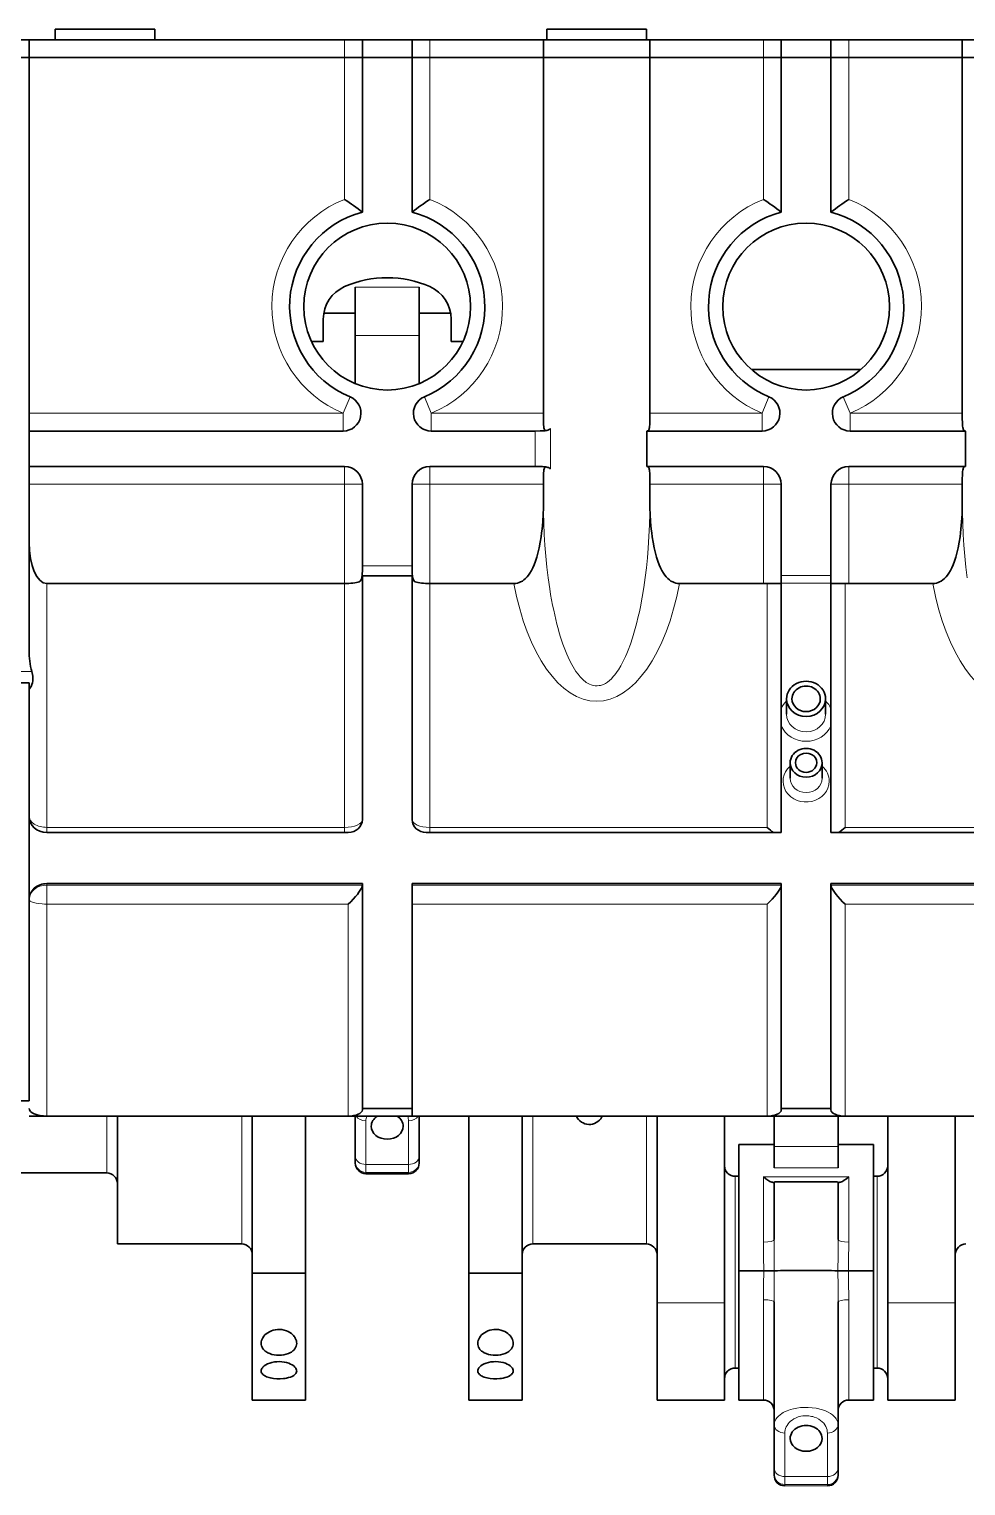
# Model space of a CAD drawing. Extents: x 0 to 420, y 0 to 297.
# Drawn here: x 53.1 to 105.8, y 56.9 to 138.9 of the extents above; entities that cross this region are included whole.
import ezdxf

# ---------------------------------------------------------------- set-up
doc = ezdxf.new("R2010")
doc.units = 0

msp = doc.modelspace()

# ---------------------------------------------------------------- linework, layer by layer
at = {"color": 7, "lineweight": 35, "ltscale": 0.066765}
for p, q in [((57.201, 138.937), (54.531, 138.937)), ((84.901, 138.937), (82.231, 138.937))]:
    msp.add_line(p, q, dxfattribs=at)
at = {"color": 7, "lineweight": 35, "ltscale": 0.015}
for p, q in [((54.531, 138.337), (54.531, 138.937)), ((60.131, 138.337), (60.131, 138.937)), ((82.231, 138.337), (82.231, 138.937)), ((87.831, 138.337), (87.831, 138.937))]:
    msp.add_line(p, q, dxfattribs=at)
at = {"color": 7, "lineweight": 35, "ltscale": 0.073235}
for p, q in [((60.131, 138.937), (57.201, 138.937)), ((87.831, 138.937), (84.901, 138.937))]:
    msp.add_line(p, q, dxfattribs=at)
at = {"color": 7, "lineweight": 35, "ltscale": 0.159982}
for p, q in [((46.657, 138.337), (53.056, 138.337)), ((53.056, 137.337), (46.657, 137.337)), ((46.657, 137.337), (53.056, 137.337)), ((46.657, 102.121), (53.056, 102.121)), ((53.056, 78.577), (46.657, 78.577))]:
    msp.add_line(p, q, dxfattribs=at)
at = {"color": 7, "lineweight": 35, "ltscale": 0.025}
for p, q in [((53.056, 137.337), (53.056, 138.337)), ((71.831, 138.337), (70.831, 138.337)), ((71.831, 137.337), (71.831, 138.337)), ((74.631, 137.337), (74.631, 138.337)), ((75.631, 138.337), (74.631, 138.337)), ((82.031, 137.337), (82.031, 138.337)), ((88.031, 137.337), (88.031, 138.337)), ((95.431, 138.337), (94.431, 138.337)), ((95.431, 137.337), (95.431, 138.337)), ((98.231, 137.337), (98.231, 138.337)), ((99.231, 138.337), (98.231, 138.337)), ((105.631, 137.337), (105.631, 138.337)), ((71.831, 137.337), (70.831, 137.337)), ((71.831, 137.337), (70.831, 137.337)), ((75.631, 137.337), (74.631, 137.337)), ((75.631, 137.337), (74.631, 137.337)), ((95.431, 137.337), (94.431, 137.337)), ((95.431, 137.337), (94.431, 137.337)), ((99.231, 137.337), (98.231, 137.337)), ((99.231, 137.337), (98.231, 137.337)), ((94.431, 107.708), (95.431, 107.708)), ((98.231, 107.708), (99.231, 107.708)), ((53.056, 77.708), (54.056, 77.708))]:
    msp.add_line(p, q, dxfattribs=at)
at = {"color": 7, "lineweight": 35, "ltscale": 0.444368}
for p, q in [((70.831, 138.337), (53.056, 138.337)), ((70.831, 137.337), (53.056, 137.337)), ((70.831, 137.337), (53.056, 137.337)), ((70.831, 114.299), (53.056, 114.299)), ((71.831, 90.805), (54.056, 90.805))]:
    msp.add_line(p, q, dxfattribs=at)
at = {"color": 7, "lineweight": 13, "ltscale": 0.025}
for p, q in [((70.831, 137.337), (70.831, 138.337)), ((75.631, 137.337), (75.631, 138.337)), ((94.431, 137.337), (94.431, 138.337)), ((99.231, 137.337), (99.231, 138.337)), ((70.753, 117.299), (71.134, 118.223)), ((75.708, 117.299), (75.327, 118.223)), ((94.353, 117.299), (94.734, 118.223)), ((99.308, 117.299), (98.927, 118.223)), ((70.753, 117.299), (70.753, 116.299)), ((75.708, 117.299), (75.708, 116.299)), ((94.353, 117.299), (94.353, 116.299)), ((99.308, 117.299), (99.308, 116.299)), ((70.831, 113.299), (70.831, 114.299)), ((75.631, 113.299), (75.631, 114.299)), ((94.431, 113.299), (94.431, 114.299)), ((99.231, 113.299), (99.231, 114.299)), ((71.831, 113.299), (70.831, 113.299)), ((75.631, 113.299), (74.631, 113.299)), ((95.431, 113.299), (94.431, 113.299)), ((99.231, 113.299), (98.231, 113.299))]:
    msp.add_line(p, q, dxfattribs=at)
at = {"color": 7, "lineweight": 35, "ltscale": 0.07}
for p, q in [((74.631, 138.337), (71.831, 138.337)), ((98.231, 138.337), (95.431, 138.337)), ((71.831, 137.337), (74.631, 137.337)), ((74.631, 137.337), (71.831, 137.337)), ((98.231, 137.337), (95.431, 137.337)), ((98.231, 137.337), (95.431, 137.337)), ((71.831, 108.142), (74.631, 108.142)), ((71.831, 78.142), (74.631, 78.142)), ((98.231, 78.142), (95.431, 78.142)), ((71.831, 77.708), (74.631, 77.708)), ((98.231, 77.708), (95.431, 77.708))]:
    msp.add_line(p, q, dxfattribs=at)
at = {"color": 7, "lineweight": 35, "ltscale": 0.16}
for p, q in [((82.031, 138.337), (75.631, 138.337)), ((105.631, 138.337), (99.231, 138.337)), ((82.031, 137.337), (75.631, 137.337)), ((82.031, 137.337), (75.631, 137.337)), ((105.631, 137.337), (99.231, 137.337)), ((105.631, 137.337), (99.231, 137.337)), ((81.431, 70.508), (87.831, 70.508))]:
    msp.add_line(p, q, dxfattribs=at)
at = {"color": 7, "lineweight": 35, "ltscale": 0.15}
for p, q in [((88.031, 138.337), (82.031, 138.337)), ((111.631, 138.337), (105.631, 138.337)), ((88.031, 137.337), (82.031, 137.337)), ((88.031, 137.337), (82.031, 137.337)), ((111.631, 137.337), (105.631, 137.337)), ((111.631, 137.337), (105.631, 137.337))]:
    msp.add_line(p, q, dxfattribs=at)
at = {"color": 7, "lineweight": 35, "ltscale": 0.160001}
for p, q in [((94.431, 138.337), (88.031, 138.337)), ((94.431, 137.337), (88.031, 137.337)), ((94.431, 137.337), (88.031, 137.337))]:
    msp.add_line(p, q, dxfattribs=at)
at = {"color": 7, "lineweight": 35}
for p, q in [((53.056, 137.337), (53.056, 103.948)), ((82.031, 137.337), (82.031, 117.299)), ((88.031, 137.337), (88.031, 117.299)), ((105.631, 137.337), (105.631, 117.299)), ((53.056, 102.121), (53.056, 78.577)), ((75.431, 93.688), (95.431, 93.688)), ((98.231, 93.688), (119.831, 93.688)), ((95.431, 90.805), (74.631, 90.805)), ((119.831, 90.805), (98.231, 90.805)), ((94.631, 77.708), (74.631, 77.708))]:
    msp.add_line(p, q, dxfattribs=at)
at = {"color": 7, "lineweight": 13, "ltscale": 0.199697}
for p, q in [((70.831, 137.337), (70.831, 129.349)), ((75.631, 137.337), (75.631, 129.349)), ((94.431, 137.337), (94.431, 129.349)), ((99.231, 137.337), (99.231, 129.349))]:
    msp.add_line(p, q, dxfattribs=at)
at = {"color": 7, "lineweight": 35, "ltscale": 0.217744}
for p, q in [((71.831, 137.337), (71.831, 128.627)), ((74.631, 137.337), (74.631, 128.627)), ((95.431, 137.337), (95.431, 128.627)), ((98.231, 137.337), (98.231, 128.627))]:
    msp.add_line(p, q, dxfattribs=at)
at = {"color": 7, "lineweight": 35, "ltscale": 0.067908}
for p, q in [((71.431, 124.393), (71.431, 121.677)), ((75.031, 124.393), (75.031, 121.677))]:
    msp.add_line(p, q, dxfattribs=at)
at = {"color": 7, "lineweight": 13, "ltscale": 0.09}
for p, q in [((71.431, 124.393), (75.031, 124.393)), ((71.431, 121.677), (75.031, 121.677)), ((95.031, 75.992), (98.631, 75.992)), ((95.031, 74.787), (98.631, 74.787))]:
    msp.add_line(p, q, dxfattribs=at)
at = {"color": 7, "lineweight": 35, "ltscale": 0.031651}
for p, q in [((69.631, 122.603), (69.631, 121.337)), ((76.831, 122.603), (76.831, 121.337))]:
    msp.add_line(p, q, dxfattribs=at)
at = {"color": 7, "lineweight": 35, "ltscale": 0.044298}
for p, q in [((71.431, 122.937), (69.659, 122.937)), ((76.803, 122.937), (75.031, 122.937))]:
    msp.add_line(p, q, dxfattribs=at)
at = {"color": 7, "lineweight": 35, "ltscale": 0.067764}
msp.add_line((71.431, 121.677), (71.431, 118.966), dxfattribs=at)
at = {"color": 7, "lineweight": 35, "ltscale": 0.067763}
msp.add_line((75.031, 121.677), (75.031, 118.966), dxfattribs=at)
at = {"color": 7, "lineweight": 35, "ltscale": 0.016664}
for p, q in [((68.964, 121.337), (69.631, 121.337)), ((69.631, 121.337), (68.964, 121.337))]:
    msp.add_line(p, q, dxfattribs=at)
at = {"color": 7, "lineweight": 35, "ltscale": 0.016663}
msp.add_line((77.497, 121.337), (76.831, 121.337), dxfattribs=at)
at = {"color": 7, "lineweight": 35, "ltscale": 0.153856}
msp.add_line((99.908, 119.755), (93.754, 119.755), dxfattribs=at)
at = {"color": 7, "lineweight": 13, "ltscale": 0.442427}
msp.add_line((53.056, 117.299), (70.753, 117.299), dxfattribs=at)
at = {"color": 7, "lineweight": 13, "ltscale": 0.15806}
for p, q in [((75.708, 117.299), (82.031, 117.299)), ((88.031, 117.299), (94.353, 117.299)), ((99.308, 117.299), (105.631, 117.299))]:
    msp.add_line(p, q, dxfattribs=at)
at = {"color": 7, "lineweight": 35, "ltscale": 0.442427}
msp.add_line((53.056, 116.299), (70.753, 116.299), dxfattribs=at)
at = {"color": 7, "lineweight": 35, "ltscale": 0.146457}
msp.add_line((75.708, 116.299), (81.567, 116.299), dxfattribs=at)
at = {"color": 7, "lineweight": 13, "ltscale": 0.05}
msp.add_line((81.567, 114.299), (81.567, 116.299), dxfattribs=at)
at = {"color": 7, "lineweight": 13, "ltscale": 0.056699}
msp.add_line((82.433, 114.165), (82.433, 116.433), dxfattribs=at)
at = {"color": 7, "lineweight": 35, "ltscale": 0.05}
for p, q in [((87.859, 114.299), (87.859, 116.299)), ((105.802, 114.299), (105.802, 116.299)), ((95.031, 76.117), (93.031, 76.117)), ((100.631, 76.117), (98.631, 76.117))]:
    msp.add_line(p, q, dxfattribs=at)
at = {"color": 7, "lineweight": 35, "ltscale": 0.16235}
msp.add_line((87.859, 116.299), (94.353, 116.299), dxfattribs=at)
at = {"color": 7, "lineweight": 35, "ltscale": 0.162349}
msp.add_line((99.308, 116.299), (105.802, 116.299), dxfattribs=at)
at = {"color": 7, "lineweight": 35, "ltscale": 0.148397}
msp.add_line((81.567, 114.299), (75.631, 114.299), dxfattribs=at)
at = {"color": 7, "lineweight": 35, "ltscale": 0.16429}
msp.add_line((94.431, 114.299), (87.859, 114.299), dxfattribs=at)
at = {"color": 7, "lineweight": 35, "ltscale": 0.164289}
msp.add_line((105.802, 114.299), (99.231, 114.299), dxfattribs=at)
at = {"color": 7, "lineweight": 13, "ltscale": 0.444368}
for p, q in [((70.831, 113.299), (53.056, 113.299)), ((71.831, 90.718), (54.056, 90.718))]:
    msp.add_line(p, q, dxfattribs=at)
at = {"color": 7, "lineweight": 13, "ltscale": 0.139768}
for p, q in [((70.831, 113.299), (70.831, 107.708)), ((75.631, 113.299), (75.631, 107.708)), ((94.431, 113.299), (94.431, 107.708)), ((99.231, 113.299), (99.231, 107.708))]:
    msp.add_line(p, q, dxfattribs=at)
at = {"color": 7, "lineweight": 35, "ltscale": 0.114768}
for p, q in [((71.831, 113.299), (71.831, 108.708)), ((74.631, 113.299), (74.631, 108.708))]:
    msp.add_line(p, q, dxfattribs=at)
at = {"color": 7, "lineweight": 13, "ltscale": 0.16}
for p, q in [((82.031, 113.299), (75.631, 113.299)), ((105.631, 113.299), (99.231, 113.299))]:
    msp.add_line(p, q, dxfattribs=at)
at = {"color": 7, "lineweight": 35, "ltscale": 0.024633}
for p, q in [((82.031, 113.299), (82.031, 112.313)), ((88.031, 113.299), (88.031, 112.313)), ((105.631, 113.299), (105.631, 112.313))]:
    msp.add_line(p, q, dxfattribs=at)
at = {"color": 7, "lineweight": 13, "ltscale": 0.160001}
msp.add_line((94.431, 113.299), (88.031, 113.299), dxfattribs=at)
at = {"color": 7, "lineweight": 35, "ltscale": 0.128345}
for p, q in [((95.431, 113.299), (95.431, 108.165)), ((98.231, 113.299), (98.231, 108.165))]:
    msp.add_line(p, q, dxfattribs=at)
at = {"color": 7, "lineweight": 13, "ltscale": 0.07}
for p, q in [((71.831, 108.708), (74.631, 108.708)), ((95.431, 108.165), (98.231, 108.165)), ((95.431, 107.731), (98.231, 107.731))]:
    msp.add_line(p, q, dxfattribs=at)
at = {"color": 7, "lineweight": 13, "ltscale": 0.343353}
for p, q in [((54.056, 107.708), (54.056, 93.974)), ((70.831, 107.708), (70.831, 93.974)), ((75.631, 107.708), (75.631, 93.974)), ((94.631, 107.708), (94.631, 93.974)), ((99.031, 107.708), (99.031, 93.974))]:
    msp.add_line(p, q, dxfattribs=at)
at = {"color": 7, "lineweight": 35, "ltscale": 0.419368}
msp.add_line((70.831, 107.708), (54.056, 107.708), dxfattribs=at)
at = {"color": 7, "lineweight": 35, "ltscale": 0.343353}
for p, q in [((71.831, 108.142), (71.831, 94.408)), ((74.631, 108.142), (74.631, 94.408))]:
    msp.add_line(p, q, dxfattribs=at)
at = {"color": 7, "lineweight": 35, "ltscale": 0.118396}
for p, q in [((80.367, 107.708), (75.631, 107.708)), ((103.967, 107.708), (99.231, 107.708))]:
    msp.add_line(p, q, dxfattribs=at)
at = {"color": 7, "lineweight": 35, "ltscale": 0.118397}
msp.add_line((94.431, 107.708), (89.695, 107.708), dxfattribs=at)
at = {"color": 7, "lineweight": 35, "ltscale": 0.010857}
for p, q in [((95.431, 108.165), (95.431, 107.731)), ((98.231, 108.165), (98.231, 107.731)), ((74.631, 77.708), (74.631, 78.142))]:
    msp.add_line(p, q, dxfattribs=at)
at = {"color": 7, "lineweight": 35, "ltscale": 0.17681}
for p, q in [((95.431, 107.731), (95.431, 100.658)), ((98.231, 107.731), (98.231, 100.658))]:
    msp.add_line(p, q, dxfattribs=at)
at = {"color": 7, "lineweight": 13, "ltscale": 0.163608}
msp.add_line((53.201, 102.753), (46.657, 102.749), dxfattribs=at)
at = {"color": 7, "lineweight": 35, "ltscale": 0.021713}
for p, q in [((95.731, 100.347), (95.731, 101.215)), ((97.931, 100.347), (97.931, 101.215)), ((95.931, 96.744), (95.931, 97.612)), ((97.731, 96.744), (97.731, 97.612))]:
    msp.add_line(p, q, dxfattribs=at)
at = {"color": 7, "lineweight": 35, "ltscale": 0.011989}
for p, q in [((95.431, 100.179), (95.431, 100.658)), ((98.231, 100.179), (98.231, 100.658))]:
    msp.add_line(p, q, dxfattribs=at)
at = {"color": 7, "lineweight": 35, "ltscale": 0.012265}
for p, q in [((95.431, 99.688), (95.431, 100.179)), ((98.231, 99.688), (98.231, 100.179))]:
    msp.add_line(p, q, dxfattribs=at)
at = {"color": 7, "lineweight": 35, "ltscale": 0.150014}
for p, q in [((95.431, 99.688), (95.431, 93.688)), ((98.231, 99.688), (98.231, 93.688))]:
    msp.add_line(p, q, dxfattribs=at)
at = {"color": 7, "lineweight": 13, "ltscale": 0.419368}
msp.add_line((54.056, 93.974), (70.831, 93.974), dxfattribs=at)
at = {"color": 7, "lineweight": 13, "ltscale": 0.007159}
for p, q in [((54.056, 93.688), (54.056, 93.974)), ((70.831, 93.974), (70.831, 93.688)), ((75.631, 93.974), (75.631, 93.688))]:
    msp.add_line(p, q, dxfattribs=at)
at = {"color": 7, "lineweight": 35, "ltscale": 0.424368}
for p, q in [((54.056, 93.688), (71.031, 93.688)), ((71.031, 77.708), (54.056, 77.708))]:
    msp.add_line(p, q, dxfattribs=at)
at = {"color": 7, "lineweight": 13, "ltscale": 0.475001}
msp.add_line((75.631, 93.974), (94.631, 93.974), dxfattribs=at)
at = {"color": 7, "lineweight": 13, "ltscale": 0.499999}
for p, q in [((99.031, 93.974), (119.031, 93.974)), ((119.031, 89.65), (99.031, 89.65))]:
    msp.add_line(p, q, dxfattribs=at)
at = {"color": 7, "lineweight": 13, "ltscale": 0.002172}
msp.add_line((54.056, 90.718), (54.056, 90.805), dxfattribs=at)
at = {"color": 7, "lineweight": 13, "ltscale": 0.026701}
msp.add_line((54.056, 89.65), (54.056, 90.718), dxfattribs=at)
at = {"color": 7, "lineweight": 35, "ltscale": 0.316569}
for p, q in [((71.831, 90.805), (71.831, 78.142)), ((74.631, 90.805), (74.631, 78.142)), ((95.431, 90.805), (95.431, 78.142)), ((98.231, 90.805), (98.231, 78.142))]:
    msp.add_line(p, q, dxfattribs=at)
at = {"color": 7, "lineweight": 13}
for p, q in [((95.431, 90.718), (74.631, 90.718)), ((119.831, 90.718), (98.231, 90.718)), ((94.631, 89.65), (74.631, 89.65))]:
    msp.add_line(p, q, dxfattribs=at)
at = {"color": 7, "lineweight": 13, "ltscale": 0.424368}
msp.add_line((71.031, 89.65), (54.056, 89.65), dxfattribs=at)
at = {"color": 7, "lineweight": 13, "ltscale": 0.298553}
for p, q in [((54.056, 89.65), (54.056, 77.708)), ((71.031, 89.65), (71.031, 77.708)), ((94.631, 89.65), (94.631, 77.708)), ((99.031, 89.65), (99.031, 77.708))]:
    msp.add_line(p, q, dxfattribs=at)
at = {"color": 7, "lineweight": 35, "ltscale": 0.002171}
for p, q in [((71.831, 78.055), (71.831, 78.142)), ((95.431, 78.055), (95.431, 78.142)), ((98.231, 78.055), (98.231, 78.142))]:
    msp.add_line(p, q, dxfattribs=at)
at = {"color": 7, "lineweight": 13, "ltscale": 0.08}
msp.add_line((57.431, 74.508), (57.431, 77.708), dxfattribs=at)
at = {"color": 7, "lineweight": 35, "ltscale": 0.18}
msp.add_line((58.031, 70.508), (58.031, 77.708), dxfattribs=at)
at = {"color": 7, "lineweight": 13, "ltscale": 0.18}
for p, q in [((65.031, 70.508), (65.031, 77.708)), ((81.431, 70.508), (81.431, 77.708)), ((87.831, 70.508), (87.831, 77.708))]:
    msp.add_line(p, q, dxfattribs=at)
at = {"color": 7, "lineweight": 35, "ltscale": 0.22098}
for p, q in [((65.631, 68.869), (65.631, 77.708)), ((68.631, 68.869), (68.631, 77.708)), ((77.831, 68.869), (77.831, 77.708)), ((80.831, 68.869), (80.831, 77.708))]:
    msp.add_line(p, q, dxfattribs=at)
at = {"color": 7, "lineweight": 35, "ltscale": 0.02}
for p, q in [((71.031, 77.708), (71.831, 77.708)), ((94.631, 77.708), (95.431, 77.708)), ((98.231, 77.708), (99.031, 77.708))]:
    msp.add_line(p, q, dxfattribs=at)
at = {"color": 7, "lineweight": 35, "ltscale": 0.056396}
for p, q in [((71.431, 75.452), (71.431, 77.708)), ((75.031, 77.708), (75.031, 75.452))]:
    msp.add_line(p, q, dxfattribs=at)
at = {"color": 7, "lineweight": 13, "ltscale": 0.061302}
for p, q in [((72.031, 74.987), (72.031, 77.44)), ((74.431, 77.44), (74.431, 74.987)), ((95.631, 57.406), (95.631, 59.858)), ((98.031, 59.858), (98.031, 57.406))]:
    msp.add_line(p, q, dxfattribs=at)
at = {"color": 7, "lineweight": 35, "ltscale": 0.262857}
for p, q in [((88.431, 77.708), (88.431, 67.194)), ((92.231, 77.708), (92.231, 67.194)), ((101.431, 77.708), (101.431, 67.194)), ((105.231, 77.708), (105.231, 67.194))]:
    msp.add_line(p, q, dxfattribs=at)
at = {"color": 7, "lineweight": 35, "ltscale": 0.042909}
for p, q in [((95.031, 77.708), (95.031, 75.992)), ((98.631, 77.708), (98.631, 75.992))]:
    msp.add_line(p, q, dxfattribs=at)
at = {"color": 7, "lineweight": 35, "ltscale": 0.499999}
msp.add_line((119.031, 77.708), (99.031, 77.708), dxfattribs=at)
at = {"color": 7, "lineweight": 35, "ltscale": 0.178181}
for p, q in [((93.031, 76.117), (93.031, 68.99)), ((100.631, 76.117), (100.631, 68.99))]:
    msp.add_line(p, q, dxfattribs=at)
at = {"color": 7, "lineweight": 35, "ltscale": 0.030113}
for p, q in [((95.031, 75.992), (95.031, 74.787)), ((98.631, 75.992), (98.631, 74.787))]:
    msp.add_line(p, q, dxfattribs=at)
at = {"color": 7, "lineweight": 35, "ltscale": 0.00789}
for p, q in [((71.431, 75.452), (71.431, 75.137)), ((75.031, 75.137), (75.031, 75.452)), ((95.031, 57.871), (95.031, 57.555)), ((98.631, 57.555), (98.631, 57.871))]:
    msp.add_line(p, q, dxfattribs=at)
at = {"color": 7, "lineweight": 35, "ltscale": 0.001869}
for p, q in [((71.431, 75.137), (71.431, 75.062)), ((75.031, 75.062), (75.031, 75.137)), ((95.031, 57.555), (95.031, 57.481)), ((98.631, 57.481), (98.631, 57.555))]:
    msp.add_line(p, q, dxfattribs=at)
at = {"color": 7, "lineweight": 13, "ltscale": 0.06}
for p, q in [((74.431, 74.987), (72.031, 74.987)), ((74.431, 74.537), (72.031, 74.537)), ((74.431, 74.462), (72.031, 74.462)), ((98.031, 57.406), (95.631, 57.406)), ((98.031, 56.955), (95.631, 56.955)), ((98.031, 56.881), (95.631, 56.881))]:
    msp.add_line(p, q, dxfattribs=at)
at = {"color": 7, "lineweight": 13, "ltscale": 0.011272}
for p, q in [((72.031, 74.987), (72.031, 74.537)), ((74.431, 74.537), (74.431, 74.987)), ((95.631, 57.406), (95.631, 56.955)), ((98.031, 56.955), (98.031, 57.406))]:
    msp.add_line(p, q, dxfattribs=at)
at = {"color": 7, "lineweight": 35, "ltscale": 0.37}
msp.add_line((57.431, 74.508), (42.631, 74.508), dxfattribs=at)
at = {"color": 7, "lineweight": 13, "ltscale": 0.001869}
for p, q in [((72.031, 74.537), (72.031, 74.462)), ((74.431, 74.462), (74.431, 74.537)), ((95.631, 56.955), (95.631, 56.881)), ((98.031, 56.881), (98.031, 56.955))]:
    msp.add_line(p, q, dxfattribs=at)
at = {"color": 7, "lineweight": 35, "ltscale": 0.06}
msp.add_line((74.431, 74.462), (72.031, 74.462), dxfattribs=at)
at = {"color": 7, "lineweight": 13, "ltscale": 0.128761}
for p, q in [((92.831, 69.167), (92.831, 74.317)), ((100.831, 69.167), (100.831, 74.317))]:
    msp.add_line(p, q, dxfattribs=at)
at = {"color": 7, "lineweight": 35, "ltscale": 0.005}
for p, q in [((92.831, 74.317), (93.031, 74.317)), ((100.631, 74.317), (100.831, 74.317)), ((92.831, 63.517), (93.031, 63.517)), ((100.631, 63.517), (100.831, 63.517))]:
    msp.add_line(p, q, dxfattribs=at)
at = {"color": 7, "lineweight": 13, "ltscale": 0.12}
msp.add_line((94.431, 74.281), (99.231, 74.281), dxfattribs=at)
at = {"color": 7, "lineweight": 13, "ltscale": 0.091807}
for p, q in [((94.431, 74.281), (94.431, 70.608)), ((99.231, 74.281), (99.231, 70.608))]:
    msp.add_line(p, q, dxfattribs=at)
at = {"color": 7, "lineweight": 35, "ltscale": 0.000102055}
for p, q in [((94.98, 73.974), (94.976, 73.974)), ((98.682, 73.974), (98.686, 73.974))]:
    msp.add_line(p, q, dxfattribs=at)
at = {"color": 7, "lineweight": 35, "ltscale": 0.081121}
for p, q in [((95.031, 73.994), (95.031, 70.749)), ((98.631, 73.994), (98.631, 70.749))]:
    msp.add_line(p, q, dxfattribs=at)
at = {"color": 7, "lineweight": 35, "ltscale": 0.175}
msp.add_line((58.031, 70.508), (65.031, 70.508), dxfattribs=at)
at = {"color": 7, "lineweight": 13, "ltscale": 0.141239}
for p, q in [((92.831, 63.517), (92.831, 69.167)), ((100.831, 63.517), (100.831, 69.167))]:
    msp.add_line(p, q, dxfattribs=at)
at = {"color": 7, "lineweight": 35, "ltscale": 0.035209}
for p, q in [((93.031, 68.99), (94.439, 68.99)), ((94.439, 68.99), (93.031, 68.99)), ((99.222, 68.99), (100.631, 68.99)), ((100.631, 68.99), (99.222, 68.99))]:
    msp.add_line(p, q, dxfattribs=at)
at = {"color": 7, "lineweight": 35, "ltscale": 0.181819}
for p, q in [((93.031, 68.99), (93.031, 61.717)), ((100.631, 68.99), (100.631, 61.717))]:
    msp.add_line(p, q, dxfattribs=at)
at = {"color": 7, "lineweight": 35, "ltscale": 0.000454712}
msp.add_line((100.631, 68.972), (100.631, 68.99), dxfattribs=at)
at = {"color": 7, "lineweight": 35, "ltscale": 0.075}
for p, q in [((68.631, 68.869), (65.631, 68.869)), ((80.831, 68.869), (77.831, 68.869)), ((65.631, 61.708), (68.631, 61.708)), ((77.831, 61.708), (80.831, 61.708))]:
    msp.add_line(p, q, dxfattribs=at)
at = {"color": 7, "lineweight": 35, "ltscale": 0.17902}
for p, q in [((65.631, 61.708), (65.631, 68.869)), ((68.631, 61.708), (68.631, 68.869)), ((77.831, 61.708), (77.831, 68.869)), ((80.831, 61.708), (80.831, 68.869))]:
    msp.add_line(p, q, dxfattribs=at)
at = {"color": 7, "lineweight": 13, "ltscale": 0.141275}
for p, q in [((94.431, 67.368), (94.431, 61.717)), ((99.231, 61.717), (99.231, 67.368))]:
    msp.add_line(p, q, dxfattribs=at)
at = {"color": 7, "lineweight": 13, "ltscale": 0.095}
for p, q in [((92.231, 67.194), (88.431, 67.194)), ((105.231, 67.194), (101.431, 67.194))]:
    msp.add_line(p, q, dxfattribs=at)
at = {"color": 7, "lineweight": 35, "ltscale": 0.136908}
for p, q in [((88.431, 61.717), (88.431, 67.194)), ((92.231, 61.717), (92.231, 67.194)), ((101.431, 61.717), (101.431, 67.194)), ((105.231, 61.717), (105.231, 67.194))]:
    msp.add_line(p, q, dxfattribs=at)
at = {"color": 7, "lineweight": 35, "ltscale": 0.172907}
for p, q in [((95.031, 67.239), (95.031, 60.323)), ((98.631, 67.239), (98.631, 60.323))]:
    msp.add_line(p, q, dxfattribs=at)
at = {"color": 7, "lineweight": 35, "ltscale": 0.095}
for p, q in [((88.431, 61.717), (92.231, 61.717)), ((101.431, 61.717), (105.231, 61.717))]:
    msp.add_line(p, q, dxfattribs=at)
at = {"color": 7, "lineweight": 35, "ltscale": 0.035}
for p, q in [((94.431, 61.717), (93.031, 61.717)), ((100.631, 61.717), (99.231, 61.717))]:
    msp.add_line(p, q, dxfattribs=at)
at = {"color": 7, "lineweight": 35, "ltscale": 0.061302}
for p, q in [((95.031, 57.871), (95.031, 60.323)), ((98.631, 60.323), (98.631, 57.871))]:
    msp.add_line(p, q, dxfattribs=at)
at = {"color": 7, "lineweight": 35}
for points in [[(82.031, 117.299), (82.031, 116.997), (82.033, 116.853), (82.04, 116.652), (82.049, 116.559), (82.062, 116.477), (82.074, 116.427), (82.09, 116.385), (82.114, 116.344), (82.144, 116.316)], [(88.031, 117.299), (88.03, 116.959), (88.028, 116.797), (88.021, 116.648), (88.015, 116.58), (88.005, 116.506), (87.991, 116.442), (87.979, 116.404), (87.965, 116.372), (87.943, 116.339), (87.918, 116.316), (87.89, 116.303), (87.859, 116.299)], [(105.631, 117.299), (105.631, 116.959), (105.634, 116.797), (105.641, 116.648), (105.646, 116.58), (105.656, 116.506), (105.67, 116.442), (105.682, 116.404), (105.697, 116.372), (105.718, 116.339), (105.743, 116.316), (105.771, 116.303), (105.802, 116.299)], [(81.567, 116.299), (81.844, 116.3), (81.978, 116.303), (82.105, 116.311), (82.166, 116.319), (82.228, 116.33), (82.286, 116.346), (82.324, 116.361), (82.359, 116.378), (82.398, 116.403), (82.433, 116.433)], [(81.567, 114.299), (81.844, 114.298), (81.978, 114.295), (82.105, 114.286), (82.166, 114.279), (82.228, 114.267), (82.286, 114.251), (82.324, 114.237), (82.359, 114.219), (82.398, 114.195), (82.433, 114.165)], [(82.031, 113.299), (82.031, 113.6), (82.033, 113.745), (82.04, 113.945), (82.049, 114.038), (82.062, 114.121), (82.074, 114.17), (82.09, 114.213), (82.114, 114.254), (82.144, 114.282)], [(88.031, 113.299), (88.03, 113.639), (88.028, 113.8), (88.021, 113.949), (88.015, 114.017), (88.005, 114.091), (87.991, 114.156), (87.979, 114.194), (87.965, 114.226), (87.943, 114.258), (87.918, 114.281), (87.89, 114.294), (87.859, 114.299)], [(105.631, 113.299), (105.631, 113.639), (105.634, 113.8), (105.641, 113.949), (105.646, 114.017), (105.656, 114.091), (105.67, 114.156), (105.682, 114.194), (105.697, 114.226), (105.718, 114.258), (105.743, 114.281), (105.771, 114.294), (105.802, 114.299)], [(80.367, 107.708), (80.426, 107.71), (80.485, 107.716), (80.575, 107.733), (80.662, 107.76), (80.745, 107.795), (80.845, 107.85), (80.936, 107.914), (81.018, 107.985), (81.112, 108.083), (81.196, 108.186), (81.27, 108.292), (81.36, 108.443), (81.439, 108.597), (81.508, 108.752), (81.591, 108.973), (81.663, 109.194), (81.724, 109.416), (81.796, 109.725), (81.855, 110.035), (81.903, 110.344), (81.931, 110.556), (81.954, 110.767), (81.991, 111.188), (82.016, 111.61), (82.027, 111.962), (82.031, 112.313)], [(89.695, 107.708), (89.636, 107.71), (89.577, 107.716), (89.487, 107.733), (89.4, 107.76), (89.317, 107.795), (89.217, 107.85), (89.126, 107.914), (89.043, 107.985), (88.949, 108.083), (88.866, 108.186), (88.791, 108.292), (88.701, 108.443), (88.623, 108.597), (88.554, 108.753), (88.47, 108.973), (88.399, 109.194), (88.338, 109.416), (88.266, 109.726), (88.207, 110.035), (88.159, 110.344), (88.131, 110.556), (88.107, 110.767), (88.07, 111.189), (88.046, 111.61), (88.035, 111.962), (88.031, 112.313)], [(103.967, 107.708), (104.026, 107.71), (104.085, 107.716), (104.175, 107.733), (104.262, 107.76), (104.345, 107.795), (104.445, 107.85), (104.536, 107.914), (104.618, 107.985), (104.712, 108.083), (104.796, 108.186), (104.87, 108.292), (104.96, 108.443), (105.039, 108.597), (105.108, 108.752), (105.191, 108.973), (105.263, 109.194), (105.324, 109.416), (105.396, 109.725), (105.455, 110.035), (105.503, 110.344), (105.531, 110.556), (105.554, 110.767), (105.591, 111.188), (105.616, 111.61), (105.627, 111.962), (105.631, 112.313)], [(71.831, 108.708), (71.83, 108.41), (71.826, 108.267), (71.814, 108.132), (71.804, 108.069), (71.791, 108.014), (71.774, 107.963), (71.744, 107.902), (71.704, 107.85), (71.655, 107.807)], [(74.631, 108.708), (74.632, 108.41), (74.636, 108.267), (74.648, 108.132), (74.658, 108.069), (74.671, 108.014), (74.688, 107.963), (74.718, 107.902), (74.757, 107.85), (74.806, 107.807)], [(71.655, 107.807), (71.712, 107.852), (71.758, 107.907), (71.793, 107.973), (71.815, 108.048), (71.822, 108.085)], [(74.806, 107.807), (74.749, 107.852), (74.703, 107.907), (74.669, 107.973), (74.646, 108.048), (74.639, 108.085)], [(53.201, 102.753), (53.242, 102.579), (53.257, 102.492), (53.265, 102.421), (53.269, 102.35), (53.266, 102.228), (53.248, 102.114), (53.217, 102.012), (53.195, 101.957), (53.172, 101.908), (53.123, 101.827), (53.082, 101.773)], [(53.057, 101.753), (53.059, 101.753), (53.062, 101.755), (53.082, 101.773)], [(71.031, 89.65), (71.175, 89.786), (71.316, 89.929), (71.451, 90.08), (71.547, 90.197), (71.636, 90.315), (71.712, 90.43), (71.776, 90.542), (71.8, 90.595), (71.818, 90.644), (71.827, 90.684), (71.831, 90.718)], [(94.631, 89.65), (94.775, 89.786), (94.916, 89.929), (95.051, 90.08), (95.147, 90.197), (95.236, 90.315), (95.313, 90.43), (95.376, 90.542), (95.4, 90.595), (95.418, 90.644), (95.428, 90.684), (95.431, 90.718)], [(99.031, 89.65), (98.887, 89.786), (98.746, 89.929), (98.611, 90.08), (98.515, 90.197), (98.426, 90.315), (98.349, 90.43), (98.286, 90.542), (98.262, 90.595), (98.244, 90.644), (98.234, 90.684), (98.231, 90.718)], [(83.888, 77.708), (83.941, 77.611), (84.006, 77.522), (84.083, 77.443), (84.17, 77.376), (84.266, 77.321), (84.368, 77.279), (84.475, 77.252), (84.585, 77.24), (84.695, 77.244), (84.804, 77.262), (84.909, 77.296), (85.009, 77.343), (85.101, 77.404), (85.184, 77.477), (85.256, 77.561), (85.303, 77.632), (85.343, 77.708)], [(94.976, 73.974), (94.937, 73.979), (94.892, 73.99), (94.842, 74.009), (94.789, 74.033), (94.678, 74.095), (94.555, 74.18), (94.431, 74.281)], [(95.031, 73.978), (95.031, 73.977), (95.03, 73.977), (95.025, 73.977), (94.98, 73.974)], [(98.631, 73.978), (98.631, 73.977), (98.631, 73.977), (98.637, 73.977), (98.682, 73.974)], [(98.686, 73.974), (98.725, 73.979), (98.77, 73.99), (98.819, 74.009), (98.872, 74.033), (98.983, 74.095), (99.107, 74.18), (99.231, 74.281)], [(94.439, 68.99), (94.908, 68.992), (95.015, 68.995), (95.037, 68.996)], [(95.037, 68.996), (94.956, 68.993), (94.439, 68.99)], [(98.625, 68.996), (98.647, 68.995), (98.757, 68.992), (99.222, 68.99)], [(98.625, 68.996), (98.705, 68.993), (99.222, 68.99)], [(66.131, 64.909), (66.137, 64.99), (66.155, 65.07), (66.184, 65.15), (66.225, 65.228), (66.279, 65.305), (66.344, 65.379), (66.419, 65.447), (66.505, 65.51), (66.6, 65.566), (66.703, 65.613), (66.813, 65.65), (66.927, 65.676), (67.046, 65.69), (67.166, 65.693), (67.298, 65.682), (67.426, 65.656), (67.548, 65.617), (67.651, 65.571), (67.746, 65.517), (67.832, 65.456), (67.908, 65.389), (67.949, 65.345), (67.986, 65.3), (68.02, 65.254), (68.049, 65.206), (68.084, 65.134), (68.11, 65.059), (68.126, 64.984), (68.131, 64.909)], [(78.331, 64.909), (78.337, 64.99), (78.355, 65.07), (78.384, 65.15), (78.425, 65.228), (78.479, 65.305), (78.544, 65.379), (78.619, 65.447), (78.705, 65.51), (78.8, 65.566), (78.903, 65.613), (79.013, 65.65), (79.127, 65.676), (79.246, 65.69), (79.366, 65.693), (79.498, 65.682), (79.626, 65.656), (79.748, 65.617), (79.851, 65.571), (79.946, 65.517), (80.032, 65.456), (80.108, 65.389), (80.149, 65.345), (80.186, 65.3), (80.22, 65.254), (80.249, 65.206), (80.284, 65.134), (80.31, 65.059), (80.326, 64.984), (80.331, 64.909)], [(68.131, 64.909), (68.124, 64.826), (68.104, 64.745), (68.07, 64.667), (68.023, 64.592), (67.962, 64.522), (67.922, 64.485), (67.878, 64.451), (67.83, 64.418), (67.779, 64.387), (67.667, 64.334), (67.544, 64.292), (67.413, 64.262), (67.277, 64.243), (67.138, 64.236), (66.999, 64.242), (66.863, 64.259), (66.732, 64.288), (66.609, 64.329), (66.496, 64.38), (66.396, 64.442), (66.351, 64.476), (66.31, 64.512), (66.256, 64.57), (66.211, 64.632), (66.177, 64.697), (66.152, 64.765), (66.136, 64.836), (66.131, 64.909)], [(80.331, 64.909), (80.324, 64.826), (80.304, 64.745), (80.27, 64.667), (80.223, 64.592), (80.162, 64.522), (80.122, 64.485), (80.078, 64.451), (80.03, 64.418), (79.979, 64.387), (79.867, 64.334), (79.744, 64.292), (79.613, 64.262), (79.477, 64.243), (79.338, 64.236), (79.199, 64.242), (79.063, 64.259), (78.932, 64.288), (78.809, 64.329), (78.696, 64.38), (78.596, 64.442), (78.551, 64.476), (78.51, 64.512), (78.456, 64.57), (78.411, 64.632), (78.377, 64.697), (78.351, 64.765), (78.336, 64.836), (78.331, 64.909)], [(66.131, 63.355), (66.136, 63.403), (66.15, 63.452), (66.174, 63.499), (66.197, 63.533), (66.224, 63.565), (66.258, 63.601), (66.298, 63.634), (66.387, 63.696), (66.492, 63.751), (66.61, 63.797), (66.738, 63.834), (66.873, 63.86), (67.012, 63.875), (67.153, 63.879), (67.293, 63.872), (67.43, 63.853), (67.562, 63.824), (67.685, 63.785), (67.79, 63.741), (67.884, 63.69), (67.965, 63.633), (68.032, 63.572), (68.083, 63.507), (68.109, 63.457), (68.125, 63.406), (68.131, 63.355)], [(68.131, 63.355), (68.125, 63.302), (68.106, 63.251), (68.076, 63.202), (68.034, 63.155), (68, 63.126), (67.961, 63.099), (67.871, 63.049), (67.777, 63.011), (67.674, 62.978), (67.562, 62.952), (67.474, 62.937), (67.384, 62.926), (67.198, 62.913), (67.013, 62.915), (66.831, 62.931), (66.74, 62.945), (66.653, 62.962), (66.574, 62.982), (66.499, 63.005), (66.435, 63.03), (66.375, 63.057), (66.327, 63.083), (66.283, 63.111), (66.229, 63.154), (66.186, 63.201), (66.156, 63.251), (66.137, 63.302), (66.131, 63.355)], [(78.331, 63.355), (78.336, 63.403), (78.35, 63.452), (78.374, 63.499), (78.397, 63.533), (78.424, 63.565), (78.458, 63.601), (78.498, 63.634), (78.587, 63.696), (78.692, 63.751), (78.81, 63.797), (78.938, 63.834), (79.073, 63.86), (79.212, 63.875), (79.353, 63.879), (79.493, 63.872), (79.63, 63.853), (79.762, 63.824), (79.885, 63.785), (79.99, 63.741), (80.084, 63.69), (80.165, 63.633), (80.232, 63.572), (80.283, 63.507), (80.309, 63.457), (80.325, 63.406), (80.331, 63.355)], [(80.331, 63.355), (80.325, 63.302), (80.306, 63.251), (80.276, 63.202), (80.234, 63.155), (80.2, 63.126), (80.161, 63.099), (80.071, 63.049), (79.977, 63.011), (79.874, 62.978), (79.762, 62.952), (79.674, 62.937), (79.584, 62.926), (79.398, 62.913), (79.213, 62.915), (79.031, 62.931), (78.94, 62.945), (78.853, 62.962), (78.774, 62.982), (78.699, 63.005), (78.635, 63.03), (78.575, 63.057), (78.527, 63.083), (78.483, 63.111), (78.429, 63.154), (78.386, 63.201), (78.356, 63.251), (78.337, 63.302), (78.331, 63.355)]]:
    msp.add_lwpolyline(points, dxfattribs=at)
at = {"color": 7, "lineweight": 13}
for points in [[(88.031, 112.313), (88.025, 111.66), (88.007, 111.007), (87.977, 110.355), (87.934, 109.703), (87.888, 109.149), (87.831, 108.596), (87.765, 108.045), (87.687, 107.49), (87.596, 106.938), (87.493, 106.389), (87.436, 106.116), (87.376, 105.844), (87.277, 105.439), (87.169, 105.038), (87.049, 104.641), (86.933, 104.293), (86.805, 103.951), (86.733, 103.773), (86.657, 103.598), (86.585, 103.443), (86.51, 103.29), (86.39, 103.069), (86.261, 102.855), (86.19, 102.748), (86.116, 102.644), (86.044, 102.551), (85.969, 102.462), (85.863, 102.349), (85.751, 102.246), (85.633, 102.153), (85.525, 102.084), (85.413, 102.027), (85.297, 101.983), (85.238, 101.967), (85.178, 101.955), (85.062, 101.943), (84.947, 101.946), (84.832, 101.965), (84.725, 101.996), (84.621, 102.039), (84.52, 102.094), (84.448, 102.14), (84.377, 102.191), (84.308, 102.248), (84.242, 102.308), (84.173, 102.376), (84.106, 102.447), (83.98, 102.599), (83.863, 102.76), (83.781, 102.885), (83.703, 103.014), (83.627, 103.148), (83.554, 103.285), (83.42, 103.564), (83.345, 103.735), (83.273, 103.909), (83.198, 104.104), (83.126, 104.3), (83, 104.679), (82.926, 104.924), (82.856, 105.171), (82.787, 105.428), (82.723, 105.686), (82.608, 106.199), (82.548, 106.49), (82.493, 106.783), (82.438, 107.097), (82.387, 107.412), (82.299, 108.024), (82.225, 108.639), (82.164, 109.255), (82.116, 109.866), (82.078, 110.477), (82.052, 111.089), (82.036, 111.701), (82.031, 112.313)], [(105.899, 108.024), (105.826, 108.639), (105.764, 109.255), (105.716, 109.866), (105.678, 110.477), (105.652, 111.089), (105.636, 111.701), (105.631, 112.313)], [(53.056, 89.904), (53.06, 89.882), (53.071, 89.86), (53.088, 89.841), (53.11, 89.822), (53.145, 89.8), (53.187, 89.779), (53.242, 89.757), (53.305, 89.737), (53.448, 89.702), (53.611, 89.677), (53.785, 89.66), (53.919, 89.653), (54.056, 89.65)], [(94.431, 70.608), (94.432, 70.34), (94.436, 69.802), (94.439, 68.99)], [(95.031, 70.749), (95.034, 69.876), (95.037, 68.996)], [(98.631, 70.749), (98.627, 69.876), (98.625, 68.996)], [(99.231, 70.608), (99.23, 70.34), (99.226, 69.802), (99.222, 68.99)], [(94.431, 67.368), (94.432, 67.637), (94.436, 68.177), (94.439, 68.99)], [(95.031, 67.239), (95.034, 68.115), (95.037, 68.996)], [(98.625, 68.996), (98.627, 68.115), (98.631, 67.239)], [(99.222, 68.99), (99.226, 68.177), (99.23, 67.637), (99.231, 67.368)], [(98.631, 60.323), (98.626, 60.397), (98.61, 60.471), (98.585, 60.543), (98.549, 60.615), (98.52, 60.661), (98.486, 60.707), (98.407, 60.795), (98.312, 60.879), (98.196, 60.961), (98.064, 61.036), (97.919, 61.102), (97.762, 61.16), (97.596, 61.208), (97.494, 61.232), (97.389, 61.253), (97.174, 61.283), (96.953, 61.299), (96.731, 61.3), (96.511, 61.286), (96.314, 61.26), (96.124, 61.223), (95.942, 61.174), (95.771, 61.114), (95.613, 61.043), (95.54, 61.005), (95.47, 60.963), (95.365, 60.89), (95.272, 60.812), (95.193, 60.729), (95.129, 60.642), (95.081, 60.552), (95.063, 60.506), (95.049, 60.46), (95.035, 60.392), (95.031, 60.323)], [(98.031, 59.858), (98.025, 59.95), (98.009, 60.041), (97.983, 60.131), (97.945, 60.219), (97.891, 60.314), (97.823, 60.405), (97.743, 60.49), (97.649, 60.569), (97.543, 60.641), (97.42, 60.705), (97.285, 60.758), (97.214, 60.779), (97.141, 60.797), (97.066, 60.812), (96.99, 60.822), (96.873, 60.83), (96.756, 60.829), (96.64, 60.818), (96.526, 60.799), (96.391, 60.763), (96.264, 60.715), (96.147, 60.657), (96.04, 60.59), (95.954, 60.522), (95.877, 60.448), (95.81, 60.37), (95.754, 60.288), (95.709, 60.203), (95.675, 60.119), (95.65, 60.033), (95.636, 59.946), (95.631, 59.858)]]:
    msp.add_lwpolyline(points, dxfattribs=at)
at = {"color": 7, "lineweight": 35}
for centre in [(73.231, 123.308), (96.831, 123.308)]:
    msp.add_circle(centre, 4.7, dxfattribs=at)
at = {"color": 7, "lineweight": 13}
for centre, radius, start, end in [((73.231, 123.308), 6.5, 111.66818, 247.59364), ((73.231, 123.308), 6.5, 292.40636, 68.33181), ((96.831, 123.308), 6.5, 111.66818, 247.59364), ((96.831, 123.308), 6.5, 292.40636, 68.33181), ((72.832, 77.438), 0.802, 160.3395, 179.91369), ((73.629, 77.438), 0.802, 0.08626, 19.66052)]:
    msp.add_arc(centre, radius, start, end, dxfattribs=at)
at = {"color": 7, "lineweight": 35}
for centre, radius, start, end in [((59.437, 112.504), 20.336, 52.449, 55.92438), ((87.02, 112.51), 20.329, 124.07473, 127.55135), ((83.041, 112.51), 20.329, 52.44865, 55.92526), ((110.621, 112.51), 20.329, 124.07473, 127.55135), ((73.231, 123.308), 5.5, 104.74665, 247.59364), ((73.231, 123.308), 5.5, 292.40636, 75.25335), ((96.831, 123.308), 5.5, 104.74665, 247.59364), ((96.831, 123.308), 5.5, 292.40636, 75.25335), ((73.231, 118.937), 6, 66.42182, 113.57818), ((71.631, 122.603), 2, 113.57816, 180.00001), ((74.831, 122.603), 2, 360, 66.42183), ((70.753, 117.299), 1, 270.00004, 67.59361), ((75.708, 117.299), 1, 112.4064, 269.99996), ((94.353, 117.299), 1, 270.00004, 67.59361), ((99.308, 117.299), 1, 112.4064, 269.99996), ((70.831, 113.299), 1, 0.00002, 89.99998), ((75.631, 113.299), 1, 90.00002, 179.99998), ((94.431, 113.299), 1, 0.00002, 89.99998), ((99.231, 113.299), 1, 90.00002, 179.99998), ((53.057, 101.754), 0.00136, 167.5602, 271.00688), ((72.031, 75.062), 0.6, 179.99999, 270), ((74.431, 75.062), 0.6, 270, 360), ((92.831, 74.917), 0.6, 179.99999, 270), ((100.831, 74.917), 0.6, 270.00002, 359.73846), ((57.431, 73.908), 0.6, 360, 90), ((65.031, 69.908), 0.6, 0.31591, 89.99998), ((81.431, 69.908), 0.6, 90, 180.00001), ((87.831, 69.908), 0.6, 0.24907, 89.99998), ((105.831, 69.908), 0.6, 90, 180.00001), ((92.831, 62.917), 0.6, 90, 180.00001), ((100.831, 62.917), 0.6, 0, 90), ((94.431, 61.117), 0.6, 0.24301, 89.99998), ((99.231, 61.117), 0.6, 90, 179.99999), ((95.631, 57.481), 0.6, 179.99999, 270), ((98.031, 57.481), 0.6, 270, 360)]:
    msp.add_arc(centre, radius, start, end, dxfattribs=at)
for centre, major_axis, ratio, start_param, end_param in [((54.056, 110.011), (0, -2.303), 0.43427, 4.712389, 6.283185), ((70.831, 107.936), (1, 0), 0.228424, 4.712241, 5.681927), ((70.831, 108.142), (-1, 0), 0.43427, 3.009751, 3.141593), ((75.631, 108.142), (-1, 0), 0.43427, 6.283185, 6.415027), ((75.631, 107.936), (1, 0), 0.228424, 3.742851, 4.712537), ((54.056, 103.945), (0.002, -2.303), 0.434237, 4.710805, 5.256231), ((96.831, 101.215), (1.1, 0), 0.900783, 0, 3.141593), ((96.831, 101.215), (0.8, 0), 0.900783, 0, 3.141593), ((96.831, 101.215), (1.1, 0), 0.900783, 3.141593, 6.283185), ((96.831, 101.215), (0.8, 0), 0.900783, 3.141593, 6.283185), ((96.831, 97.612), (0.9, 0), 0.900783, 0, 3.141593), ((96.831, 97.612), (0.6, 0), 0.900783, 0, 3.141593), ((96.831, 97.612), (0.9, 0), 0.900783, 3.141593, 6.283185), ((96.831, 97.612), (0.6, 0), 0.900783, 3.141593, 6.283185), ((54.056, 94.588), (1, 0), 0.900783, 3.141593, 4.712389), ((71.031, 94.408), (0.8, 0), 0.900782, 4.712429, 6.283214), ((75.431, 94.408), (0.8, 0), 0.900783, 3.141565, 4.71235), ((94.629, 94.325), (0.783, -0.784), 0.229087, 4.939631, 5.402932), ((99.029, 94.317), (0.776, 0.775), 0.227757, 4.023445, 4.490842), ((54.056, 89.904), (1, 0), 0.900783, 1.570796, 3.141593), ((54.056, 78.142), (-1, 0), 0.43427, 6.283185, 7.853982), ((71.031, 78.055), (-0.8, 0), 0.43427, 1.570796, 3.141593), ((94.631, 78.055), (-0.8, 0), 0.43427, 1.570796, 3.141593), ((99.031, 78.055), (-0.8, 0), 0.43427, 0, 1.570796), ((73.231, 77.136), (0.9, 0), 0.81009, 2.23935, 3.141601), ((73.231, 77.136), (0.9, 0), 0.810066, 3.141593, 6.283185), ((73.231, 77.136), (0.9, 0), 0.81007, 6.283145, 7.185373), ((96.831, 73.994), (1.8, 0), 0.010107, 0, 3.141593), ((96.831, 68.994), (1.8, 0), 0.010107, 0.083426, 3.058166), ((96.831, 68.994), (1.8, 0), 0.010107, 0.08343, 3.058164), ((96.831, 59.555), (0.9, 0), 0.810066, 0, 3.141593), ((96.831, 59.555), (0.9, 0), 0.810066, 3.141593, 6.283185)]:
    msp.add_ellipse(centre, major_axis=major_axis, ratio=ratio, start_param=start_param, end_param=end_param, dxfattribs=at)
at = {"color": 7, "lineweight": 13}
for centre, major_axis, ratio, start_param, end_param in [((85.031, 111.445), (0, 10.371), 0.482103, 1.939401, 4.343784), ((108.631, 111.445), (0, 10.371), 0.482103, 1.939401, 4.343784), ((96.831, 100.173), (1.5, 0), 0.900783, 2.394008, 2.774385), ((96.831, 100.173), (1.5, 0), 0.900783, 0.367208, 0.747584), ((96.831, 100.347), (1.1, 0), 0.900783, 3.141593, 6.283185), ((96.831, 100.173), (1.5, 0), 0.900783, 3.508801, 5.915977), ((96.831, 96.57), (1.3, 0), 0.900783, 2.335478, 6.283185), ((96.831, 96.57), (1.3, 0), 0.900783, 6.283185, 7.089299), ((96.831, 96.744), (0.9, 0), 0.900783, 3.141593, 6.283185), ((54.056, 94.588), (1, 0), 0.614426, 3.141599, 4.71242), ((70.831, 94.408), (-1, 0), 0.43427, 1.570796, 3.141593), ((75.631, 94.408), (-1, 0), 0.43427, 0, 1.570796), ((54.056, 89.904), (1, 0), 0.813929, 1.570816, 3.141604), ((72.031, 77.904), (0.6, 0), 0.774515, 3.577529, 4.712389), ((74.431, 77.904), (-0.6, 0), 0.774515, 1.570796, 2.705656), ((72.031, 75.452), (0.6, 0), 0.774515, 3.141593, 4.712389), ((72.031, 75.137), (0.6, 0), 0.999949, 3.141593, 4.712389), ((72.031, 75.062), (0.6, 0), 0.999949, 3.141593, 4.712389), ((74.431, 75.452), (-0.6, 0), 0.774515, 1.570796, 3.141593), ((74.431, 75.137), (-0.6, 0), 0.999949, 1.570796, 3.141593), ((74.431, 75.062), (-0.6, 0), 0.999949, 1.570796, 3.141593), ((94.431, 70.749), (0.6, 0), 0.234836, 4.712389, 6.283183), ((99.231, 70.749), (0.6, 0), 0.234836, 3.141595, 4.712389), ((94.431, 67.239), (0.6, 0), 0.21514, 0, 1.570796), ((99.231, 67.239), (-0.6, 0), 0.21514, 4.712389, 6.283185), ((95.631, 60.323), (0.6, 0), 0.774515, 3.141593, 4.712389), ((98.031, 60.323), (-0.6, 0), 0.774515, 1.570796, 3.141593), ((95.631, 57.871), (0.6, 0), 0.774515, 3.141593, 4.712389), ((95.631, 57.555), (0.6, 0), 0.999949, 3.141593, 4.712389), ((95.631, 57.481), (0.6, 0), 0.999949, 3.141593, 4.712389), ((98.031, 57.871), (-0.6, 0), 0.774515, 1.570796, 3.141593), ((98.031, 57.555), (-0.6, 0), 0.999949, 1.570796, 3.141593), ((98.031, 57.481), (-0.6, 0), 0.999949, 1.570796, 3.141593)]:
    msp.add_ellipse(centre, major_axis=major_axis, ratio=ratio, start_param=start_param, end_param=end_param, dxfattribs=at)

doc.saveas('drawing.dxf')
